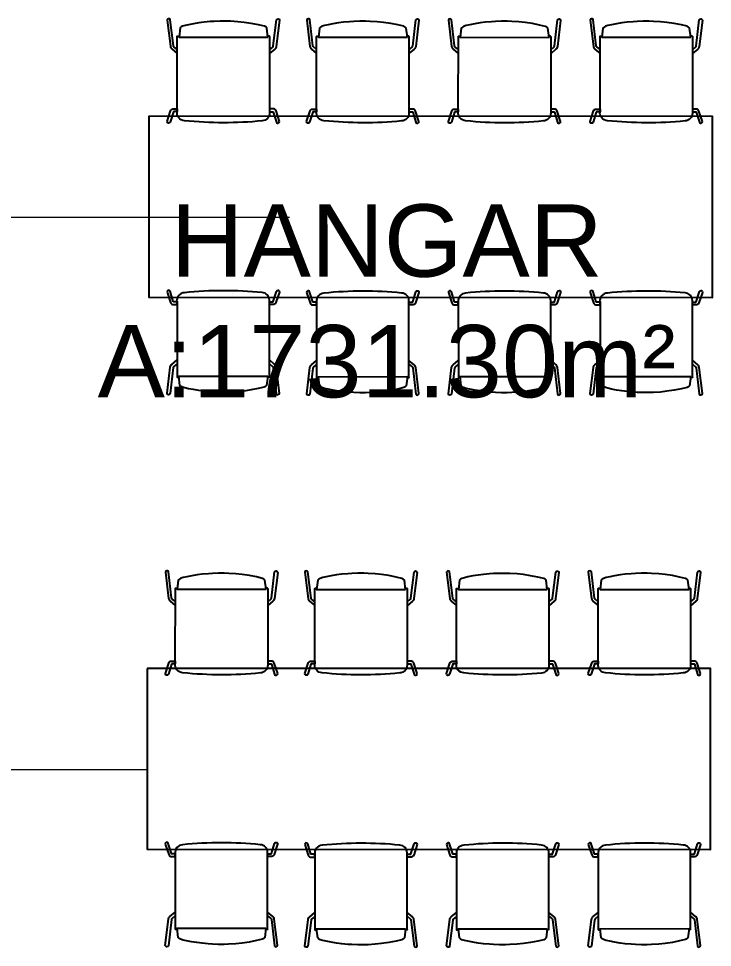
# Model space of a CAD drawing. Header units: centimetres. Extents: x 54005 to 61405, y 90310 to 94744.
# Drawn here: x 55938.5 to 56284, y 91959.8 to 92421.9 of the extents above; entities that cross this region are included whole.
import ezdxf

# ---------------------------------------------------------------- set-up
doc = ezdxf.new("R2010")
doc.units = ezdxf.units.CM
doc.header["$LTSCALE"] = 25
doc.layers.get('0').update_dxf_attribs({"lineweight": 0})
doc.layers.add('BA_furn-mobile', color=122, linetype='Continuous')
doc.layers.add('ÖLCULENDIRME', color=115, linetype='Continuous', lineweight=5)
doc.styles.get("Standard").update_dxf_attribs({"font": 'arial.ttf'})

# ---------------------------------------------------------------- blocks, each defined once
blk = doc.blocks.new('DXERG')
for points in [[(3248.64, -34472.03), (3247.05, -34470.73, -0.195709), (3246.77, -34470.2), (3245.23, -34457.2, 0.812168), (3243.7, -34457.39), (3245.29, -34470.42, 0.198323), (3246.03, -34471.74), (3248.63, -34473.96)], [(3294.63, -34472.1), (3296.22, -34470.8, 0.195709), (3296.5, -34470.27), (3298.05, -34457.27, -0.812168), (3299.59, -34457.46), (3297.98, -34470.49, -0.198323), (3297.24, -34471.81), (3294.64, -34474.03)], [(3318.07, -34472.06), (3316.48, -34470.76, -0.195709), (3316.19, -34470.23), (3314.66, -34457.23, 0.812168), (3313.12, -34457.42), (3314.71, -34470.45, 0.198323), (3315.46, -34471.77), (3318.06, -34473.99)], [(3364.06, -34472.13), (3365.64, -34470.83, 0.195709), (3365.93, -34470.3), (3367.48, -34457.3, -0.812168), (3369.01, -34457.49), (3367.41, -34470.52, -0.198323), (3366.67, -34471.84), (3364.07, -34474.06)], [(3388.64, -34472.09), (3387.05, -34470.79, -0.195709), (3386.77, -34470.26), (3385.23, -34457.26, 0.812168), (3383.7, -34457.45), (3385.29, -34470.48, 0.198323), (3386.03, -34471.8), (3388.63, -34474.02)], [(3434.63, -34472.16), (3436.22, -34470.86, 0.195709), (3436.5, -34470.33), (3438.05, -34457.33, -0.812168), (3439.59, -34457.52), (3437.98, -34470.55, -0.198323), (3437.24, -34471.87), (3434.64, -34474.09)], [(3459.21, -34472.06), (3457.63, -34470.76, -0.195709), (3457.34, -34470.23), (3455.8, -34457.23, 0.812168), (3454.27, -34457.42), (3455.86, -34470.45, 0.198323), (3456.6, -34471.77), (3459.2, -34473.99)], [(3505.2, -34472.13), (3506.79, -34470.83, 0.195709), (3507.08, -34470.3), (3508.62, -34457.3, -0.812168), (3510.16, -34457.49), (3508.55, -34470.52, -0.198323), (3507.81, -34471.84), (3505.21, -34474.06)], [(3294.64, -34465.52), (3294.63, -34503.68, -0.401298), (3290.98, -34507.5, -0.050892), (3252.28, -34507.44, -0.44814), (3248.63, -34502.94), (3248.64, -34465.5, -0.414214), (3248.77, -34465.38), (3249.56, -34465.38)], [(3294.64, -34465.52, 0.414213), (3294.52, -34465.4), (3293.77, -34465.4)], [(3364.07, -34465.55), (3364.06, -34503.71, -0.401298), (3360.4, -34507.53, -0.050892), (3321.7, -34507.47, -0.44814), (3318.06, -34502.97), (3318.07, -34465.53, -0.414214), (3318.19, -34465.41), (3318.99, -34465.41)], [(3364.07, -34465.55, 0.414213), (3363.95, -34465.43), (3363.2, -34465.43)], [(3434.64, -34465.58), (3434.63, -34503.74, -0.401298), (3430.98, -34507.56, -0.050892), (3392.28, -34507.5, -0.44814), (3388.63, -34503), (3388.64, -34465.56, -0.414214), (3388.77, -34465.44), (3389.56, -34465.44)], [(3434.64, -34465.58, 0.414213), (3434.52, -34465.46), (3433.77, -34465.46)], [(3505.21, -34465.55), (3505.2, -34503.71, -0.401298), (3501.55, -34507.53, -0.050892), (3462.85, -34507.47, -0.44814), (3459.2, -34502.97), (3459.21, -34465.53, -0.414214), (3459.34, -34465.41), (3460.13, -34465.41)], [(3505.21, -34465.55, 0.414213), (3505.09, -34465.43), (3504.34, -34465.43)], [(3243.66, -34507.77), (3245.37, -34502.57, -0.262892), (3246.45, -34501.59), (3248.63, -34501.59), (3248.63, -34502.94), (3246.97, -34502.94, 0.307714), (3246.75, -34503.09), (3245.17, -34508.12, -0.924699), (3243.66, -34507.77, -0.863658)], [(3299.59, -34507.8), (3297.88, -34502.6, 0.262892), (3296.8, -34501.61), (3294.63, -34501.61), (3294.63, -34502.96), (3296.28, -34502.96, -0.307714), (3296.51, -34503.12), (3298.07, -34508.14, 0.924699), (3299.59, -34507.8, 0.863658)], [(3313.09, -34507.8), (3314.8, -34502.6, -0.262892), (3315.88, -34501.62), (3318.06, -34501.62), (3318.06, -34502.97), (3316.4, -34502.97, 0.307714), (3316.17, -34503.12), (3314.6, -34508.15, -0.924699), (3313.09, -34507.8, -0.863658)], [(3369.02, -34507.83), (3367.31, -34502.63, 0.262892), (3366.23, -34501.64), (3364.06, -34501.64), (3364.06, -34502.99), (3365.71, -34502.99, -0.307714), (3365.94, -34503.14), (3367.5, -34508.17, 0.924699), (3369.02, -34507.83, 0.863658)], [(3383.66, -34507.83), (3385.37, -34502.63, -0.262892), (3386.45, -34501.65), (3388.63, -34501.65), (3388.63, -34503), (3386.97, -34503, 0.307714), (3386.75, -34503.15), (3385.17, -34508.18, -0.924699), (3383.66, -34507.83, -0.863658)], [(3439.59, -34507.86), (3437.88, -34502.66, 0.262892), (3436.8, -34501.67), (3434.63, -34501.67), (3434.63, -34503.02), (3436.28, -34503.02, -0.307714), (3436.51, -34503.17), (3438.07, -34508.2, 0.924699), (3439.59, -34507.86, 0.863658)], [(3454.23, -34507.8), (3455.94, -34502.6, -0.262892), (3457.03, -34501.62), (3459.2, -34501.62), (3459.2, -34502.97), (3457.54, -34502.97, 0.307714), (3457.32, -34503.12), (3455.75, -34508.15, -0.924699), (3454.23, -34507.8, -0.863658)], [(3510.16, -34507.83), (3508.46, -34502.63, 0.262892), (3507.37, -34501.64), (3505.2, -34501.64), (3505.2, -34502.99), (3506.85, -34502.99, -0.307714), (3507.08, -34503.14), (3508.65, -34508.17, 0.924699), (3510.16, -34507.83, 0.863658)], [(3243.62, -34592.67), (3245.33, -34597.87, 0.262892), (3246.41, -34598.85), (3248.59, -34598.86), (3248.59, -34597.5), (3246.93, -34597.5, -0.307714), (3246.71, -34597.35), (3245.14, -34592.32, 0.924699), (3243.62, -34592.67, 0.863658)], [(3294.57, -34634.96), (3294.59, -34596.8, 0.401298), (3290.94, -34592.98, 0.050892), (3252.24, -34593.01, 0.44814), (3248.59, -34597.5), (3248.57, -34634.94, 0.414214), (3248.69, -34635.07), (3249.49, -34635.07)], [(3299.56, -34592.69), (3297.84, -34597.89, -0.262892), (3296.76, -34598.88), (3294.59, -34598.88), (3294.59, -34597.52), (3296.24, -34597.52, 0.307714), (3296.47, -34597.37), (3298.04, -34592.34, -0.924699), (3299.56, -34592.69, -0.863658)], [(3313.09, -34592.93), (3314.8, -34598.13, 0.262892), (3315.88, -34599.11), (3318.06, -34599.11), (3318.06, -34597.76), (3316.4, -34597.76, -0.307714), (3316.17, -34597.61), (3314.6, -34592.58, 0.924699), (3313.09, -34592.93, 0.863658)], [(3364.07, -34635.18), (3364.06, -34597.02, 0.401298), (3360.4, -34593.21, 0.050892), (3321.7, -34593.26, 0.44814), (3318.06, -34597.76), (3318.07, -34635.2, 0.414214), (3318.19, -34635.32), (3318.99, -34635.32)], [(3369.02, -34592.9), (3367.31, -34598.1, -0.262892), (3366.23, -34599.09), (3364.06, -34599.09), (3364.06, -34597.74), (3365.71, -34597.74, 0.307714), (3365.94, -34597.59), (3367.5, -34592.56, -0.924699), (3369.02, -34592.9, -0.863658)], [(3383.66, -34592.9), (3385.37, -34598.1, 0.262892), (3386.45, -34599.08), (3388.63, -34599.08), (3388.63, -34597.73), (3386.97, -34597.73, -0.307714), (3386.75, -34597.58), (3385.17, -34592.55, 0.924699), (3383.66, -34592.9, 0.863658)], [(3434.64, -34635.15), (3434.63, -34596.99, 0.401298), (3430.98, -34593.18, 0.050892), (3392.28, -34593.23, 0.44814), (3388.63, -34597.73), (3388.64, -34635.17, 0.414214), (3388.77, -34635.29), (3389.56, -34635.29)], [(3439.59, -34592.87), (3437.88, -34598.07, -0.262892), (3436.8, -34599.06), (3434.63, -34599.06), (3434.63, -34597.71), (3436.28, -34597.71, 0.307714), (3436.51, -34597.56), (3438.07, -34592.53, -0.924699), (3439.59, -34592.87, -0.863658)], [(3454.23, -34592.87), (3455.94, -34598.07, 0.262892), (3457.03, -34599.05), (3459.2, -34599.05), (3459.2, -34597.7), (3457.54, -34597.7, -0.307714), (3457.32, -34597.55), (3455.75, -34592.52, 0.924699), (3454.23, -34592.87, 0.863658)], [(3505.21, -34635.12), (3505.2, -34596.96, 0.401298), (3501.55, -34593.15, 0.050892), (3462.85, -34593.2, 0.44814), (3459.2, -34597.7), (3459.21, -34635.14, 0.414214), (3459.34, -34635.26), (3460.13, -34635.26)], [(3510.16, -34592.84), (3508.46, -34598.04, -0.262892), (3507.37, -34599.03), (3505.2, -34599.03), (3505.2, -34597.68), (3506.85, -34597.68, 0.307714), (3507.08, -34597.53), (3508.65, -34592.5, -0.924699), (3510.16, -34592.84, -0.863658)], [(3248.57, -34628.41), (3246.99, -34629.71, 0.195709), (3246.7, -34630.24), (3245.15, -34643.24, -0.812168), (3243.62, -34643.05), (3245.22, -34630.02, -0.198323), (3245.96, -34628.7), (3248.56, -34626.48)], [(3294.56, -34628.38), (3296.15, -34629.68, -0.195709), (3296.44, -34630.21), (3297.97, -34643.22, 0.812168), (3299.51, -34643.03), (3297.92, -34629.99, 0.198323), (3297.17, -34628.68), (3294.57, -34626.46)], [(3318.07, -34628.67), (3316.48, -34629.97, 0.195709), (3316.19, -34630.5), (3314.66, -34643.5, -0.812168), (3313.12, -34643.31), (3314.71, -34630.28, -0.198323), (3315.46, -34628.96), (3318.06, -34626.74)], [(3364.06, -34628.6), (3365.64, -34629.9, -0.195709), (3365.93, -34630.43), (3367.48, -34643.43, 0.812168), (3369.01, -34643.24), (3367.41, -34630.21, 0.198323), (3366.67, -34628.89), (3364.07, -34626.67)], [(3388.64, -34628.64), (3387.05, -34629.94, 0.195709), (3386.77, -34630.47), (3385.23, -34643.47, -0.812168), (3383.7, -34643.28), (3385.29, -34630.25, -0.198323), (3386.03, -34628.93), (3388.63, -34626.71)], [(3434.63, -34628.57), (3436.22, -34629.87, -0.195709), (3436.5, -34630.4), (3438.05, -34643.4, 0.812168), (3439.59, -34643.21), (3437.98, -34630.18, 0.198323), (3437.24, -34628.86), (3434.64, -34626.64)], [(3459.21, -34628.61), (3457.63, -34629.91, 0.195709), (3457.34, -34630.44), (3455.8, -34643.44, -0.812168), (3454.27, -34643.25), (3455.86, -34630.22, -0.198323), (3456.6, -34628.9), (3459.2, -34626.68)], [(3505.2, -34628.54), (3506.79, -34629.84, -0.195709), (3507.08, -34630.37), (3508.62, -34643.37, 0.812168), (3510.16, -34643.18), (3508.55, -34630.15, 0.198323), (3507.81, -34628.83), (3505.21, -34626.61)], [(3294.57, -34634.96, -0.414213), (3294.45, -34635.09), (3293.7, -34635.09)], [(3364.07, -34635.18, -0.414213), (3363.95, -34635.3), (3363.2, -34635.3)], [(3434.64, -34635.15, -0.414213), (3434.52, -34635.27), (3433.77, -34635.27)], [(3505.21, -34635.12, -0.414213), (3505.09, -34635.24), (3504.34, -34635.24)]]:
    blk.add_lwpolyline(points, format="xyb")
for points in [[(3293.84, -34465.91), (3293.24, -34461.33), (3292.71, -34460.81), (3292.04, -34460.46), (3289.12, -34459.77), (3285.55, -34459.08), (3281.92, -34458.55), (3278.78, -34458.21), (3275.23, -34457.98), (3273, -34457.91), (3270.1, -34457.91), (3267.14, -34458.01), (3265.07, -34458.14), (3262.06, -34458.42), (3259.48, -34458.76), (3256.78, -34459.19), (3254.35, -34459.66), (3252.58, -34460.05), (3251.29, -34460.44), (3250.63, -34460.79), (3250.09, -34461.31), (3249.56, -34465.89), (3293.84, -34465.91)], [(3363.27, -34465.94), (3362.67, -34461.36), (3362.13, -34460.84), (3361.47, -34460.48), (3358.55, -34459.8), (3354.98, -34459.11), (3351.34, -34458.58), (3348.21, -34458.24), (3344.66, -34458.01), (3342.42, -34457.94), (3339.53, -34457.93), (3336.57, -34458.04), (3334.5, -34458.17), (3331.49, -34458.45), (3328.91, -34458.78), (3326.21, -34459.22), (3323.78, -34459.69), (3322.01, -34460.08), (3320.72, -34460.47), (3320.06, -34460.82), (3319.52, -34461.34), (3318.99, -34465.92), (3363.27, -34465.94)], [(3433.84, -34465.97), (3433.24, -34461.39), (3432.71, -34460.87), (3432.04, -34460.51), (3429.12, -34459.83), (3425.55, -34459.14), (3421.92, -34458.61), (3418.78, -34458.27), (3415.23, -34458.04), (3413, -34457.97), (3410.1, -34457.96), (3407.14, -34458.07), (3405.07, -34458.2), (3402.06, -34458.48), (3399.48, -34458.81), (3396.78, -34459.25), (3394.35, -34459.72), (3392.58, -34460.11), (3391.29, -34460.5), (3390.63, -34460.85), (3390.09, -34461.37), (3389.56, -34465.95), (3433.84, -34465.97)], [(3504.41, -34465.94), (3503.81, -34461.36), (3503.28, -34460.84), (3502.62, -34460.48), (3499.69, -34459.8), (3496.12, -34459.11), (3492.49, -34458.58), (3489.35, -34458.24), (3485.8, -34458.01), (3483.57, -34457.94), (3480.67, -34457.93), (3477.71, -34458.04), (3475.64, -34458.17), (3472.64, -34458.45), (3470.05, -34458.78), (3467.36, -34459.22), (3464.92, -34459.69), (3463.15, -34460.08), (3461.86, -34460.47), (3461.2, -34460.82), (3460.67, -34461.34), (3460.13, -34465.92), (3504.41, -34465.94)], [(3293.77, -34634.58), (3293.17, -34639.15), (3292.63, -34639.67), (3291.97, -34640.03), (3289.04, -34640.71), (3285.47, -34641.39), (3281.84, -34641.93), (3278.7, -34642.26), (3275.15, -34642.49), (3272.92, -34642.56), (3270.02, -34642.56), (3267.06, -34642.45), (3264.99, -34642.32), (3261.99, -34642.03), (3259.4, -34641.7), (3256.71, -34641.26), (3254.27, -34640.79), (3252.51, -34640.4), (3251.22, -34640.01), (3250.55, -34639.66), (3250.02, -34639.13), (3249.49, -34634.56), (3293.77, -34634.58)], [(3363.27, -34634.79), (3362.67, -34639.37), (3362.13, -34639.89), (3361.47, -34640.25), (3358.55, -34640.93), (3354.98, -34641.62), (3351.34, -34642.15), (3348.21, -34642.49), (3344.66, -34642.72), (3342.42, -34642.79), (3339.53, -34642.8), (3336.57, -34642.69), (3334.5, -34642.56), (3331.49, -34642.28), (3328.91, -34641.95), (3326.21, -34641.51), (3323.78, -34641.04), (3322.01, -34640.65), (3320.72, -34640.26), (3320.06, -34639.91), (3319.52, -34639.39), (3318.99, -34634.81), (3363.27, -34634.79)], [(3433.84, -34634.76), (3433.24, -34639.34), (3432.71, -34639.86), (3432.04, -34640.22), (3429.12, -34640.9), (3425.55, -34641.59), (3421.92, -34642.12), (3418.78, -34642.46), (3415.23, -34642.69), (3413, -34642.76), (3410.1, -34642.77), (3407.14, -34642.66), (3405.07, -34642.53), (3402.06, -34642.25), (3399.48, -34641.92), (3396.78, -34641.48), (3394.35, -34641.01), (3392.58, -34640.62), (3391.29, -34640.23), (3390.63, -34639.88), (3390.09, -34639.36), (3389.56, -34634.78), (3433.84, -34634.76)], [(3504.41, -34634.73), (3503.81, -34639.31), (3503.28, -34639.83), (3502.62, -34640.19), (3499.69, -34640.87), (3496.12, -34641.56), (3492.49, -34642.09), (3489.35, -34642.43), (3485.8, -34642.66), (3483.57, -34642.73), (3480.67, -34642.74), (3477.71, -34642.63), (3475.64, -34642.5), (3472.64, -34642.22), (3470.05, -34641.89), (3467.36, -34641.45), (3464.92, -34640.98), (3463.15, -34640.59), (3461.86, -34640.2), (3461.2, -34639.85), (3460.67, -34639.33), (3460.13, -34634.75), (3504.41, -34634.73)]]:
    blk.add_lwpolyline(points, close=True)
blk.add_lwpolyline([(3234.6, -34505.22), (3234.56, -34595.22), (3515.13, -34595.34), (3515.17, -34505.34), (3234.6, -34505.22)])

msp = doc.modelspace()

# ---------------------------------------------------------------- linework, layer by layer
at = {"layer": 'ÖLCULENDIRME'}
for p, q in [((55913.44, 92323.07), (56003.44, 92323.07)), ((55953.44, 92323.07), (56073.44, 92323.07)), ((55912.53, 92048.38), (56002.53, 92048.38))]:
    msp.add_line(p, q, dxfattribs=at)

# ---------------------------------------------------------------- block references
at = {"layer": 'BA_furn-mobile'}
for p in [(52768.87, 126878.55), (52767.96, 126603.86)]:
    msp.add_blockref('DXERG', p, dxfattribs=at)

# ---------------------------------------------------------------- texts
at = {"layer": 'ÖLCULENDIRME', "insert": (56121.84, 92281.22), "char_height": 20, "width": 538.6969, "attachment_point": 5}
msp.add_mtext('{\\H1.8x;HANGAR\\PA:1731.30m²}', dxfattribs=at)

doc.saveas('drawing.dxf')
